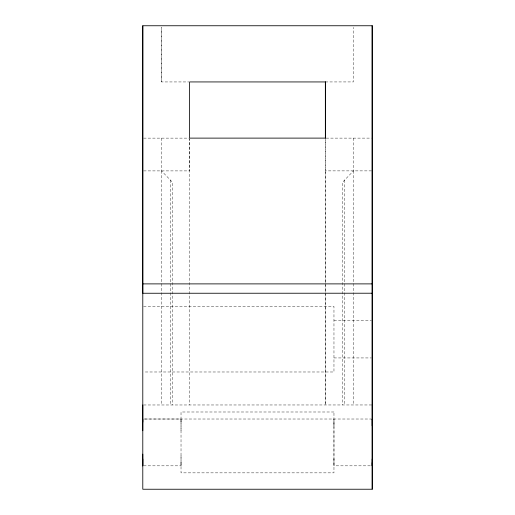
<?xml version="1.0" encoding="UTF-8"?>
<svg xmlns="http://www.w3.org/2000/svg" width="515" height="515" viewBox="0 0 515 515"><rect width="100%" height="100%" fill="white"/><g stroke="black" fill="none" stroke-linecap="round" stroke-linejoin="round"><path stroke-width="0.39" stroke-dasharray="2.58 1.93" d="M161.51 81.943L161.51 27.366L161.517 81.943L188.805 81.943M143.588 465.83L181.023 465.83L181.023 454.127M181.023 430.714L181.023 419.01L143.582 419.017L371.405 419.017M333.971 458.974L333.971 465.83L371.405 465.83M333.965 425.873L333.965 419.017L333.971 465.83M353.464 138.11L353.477 170.883L342.295 182.503L342.295 404.964M325.364 81.943L353.451 81.93L353.451 27.359M143.582 138.123L188.805 138.123M326.169 138.117L371.418 138.11M143.588 170.903L189.623 170.903L189.61 138.921M325.39 170.883L325.39 404.964L325.364 138.117L325.39 170.883L372.203 170.883M143.588 306.438L333.965 306.438L333.965 371.985L143.588 371.985M333.965 320.485L371.399 320.485M333.965 357.938L371.399 357.938M143.582 404.977L372.203 404.964M161.523 138.123L161.536 170.903L172.718 182.522L172.718 404.983M181.023 422.146L181.023 419.01M181.023 462.695L181.023 465.83M353.477 170.883L353.477 404.964M344.644 180.063L344.644 404.964M189.61 138.123L189.623 404.983M170.368 180.076L170.368 404.983M161.536 170.903L161.536 404.983M333.965 411.994L181.023 411.994L181.023 472.854L333.965 472.854L333.965 411.994"/><path stroke-width="0.77" d="M142.79 454.127L142.79 465.83L142.79 458.974M142.784 430.72L142.81 404.983M372.203 458.974L372.203 465.83L372.203 462.695M372.197 425.873L372.152 404.957M142.797 25.763L142.79 489.244L372.223 489.231L372.19 25.75L372.203 404.964M372.197 419.809L372.203 419.017L372.223 489.231M372.158 283.894L142.777 283.887L142.79 25.756L372.19 25.75M325.364 81.943L189.604 81.937L189.61 138.123L325.371 138.11L325.364 81.937L325.371 138.11M372.171 293.222L142.797 293.254L142.79 283.887M142.79 419.017L142.79 422.152"/></g></svg>
